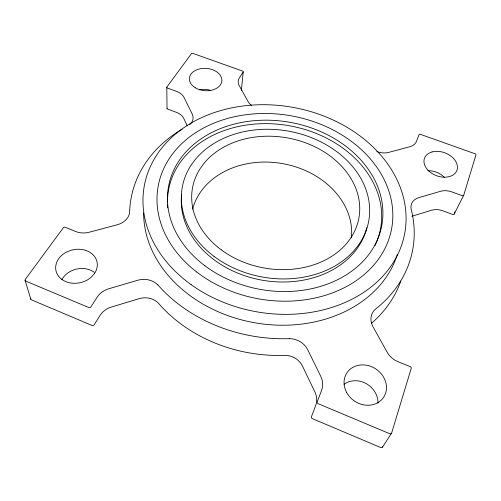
<?xml version="1.0" encoding="UTF-8"?>
<svg xmlns="http://www.w3.org/2000/svg" width="501" height="501" viewBox="0 0 501 501"><rect width="100%" height="100%" fill="white"/><g stroke="black" fill="none" stroke-linecap="round" stroke-linejoin="round"><path stroke-width="0.75" d="M241.369 90.424L243.21 71.925M411.922 216.207L431.824 210.195A15.65 11.617 23.6 0 1 442.947 210.846L452.785 214.484A1.24 0.908 23.9 0 0 454.213 214.046L463.713 195.258L475.925 154.972A1.221 0.833 21.9 0 0 475.017 153.763L420.439 134.349A1.196 0.827 18.5 0 0 419.018 134.719L416.513 141.301A14.949 10.44 17.6 0 1 409.605 146.806L388.494 152.436A15.13 10.734 16.6 0 1 376.777 151.54M454.213 214.046L454.895 211.829M382.501 447.136L391.5 433.265M187.38 125.964L183.71 118.311A14.629 10.502 1.7 0 0 176.44 112.343L167.666 109.099A1.152 0.814 1.8 0 1 167.052 108.191M25.081 280.397L30.799 299.141M166.808 87.368L167.027 108.404M30.837 298.508A1.503 1.202 -17.5 0 0 31.444 299.842L92.09 325.487A1.49 1.259 -15.6 0 0 94.107 324.867L100.269 315.142A18.337 15.694 -12.9 0 1 111.278 307.082L139.222 298.634A18.011 15.525 -8.6 0 1 158.441 303.218A138.051 112.042 10.2 0 0 284.937 355.347A18.305 16.727 21.1 0 1 302.447 366.012L314.922 392.026A18.706 17.285 28.6 0 1 315.661 405.578L311.428 416.7A1.534 1.415 35.7 0 0 312.323 418.623L380.785 447.568A1.603 1.409 45.8 0 0 382.658 446.798M61.842 279.752A20.209 16.495 -12.9 0 1 70.497 271.285L75.363 269.281L80.423 268.492A20.209 16.495 -12.9 0 1 94.338 272.344M427.804 170.747A16.758 12.074 21.2 0 1 444.349 177.335M400.813 281.005A138.082 112.061 10.2 0 1 371.454 323.345M344.081 384.28A21.186 18.769 36.2 0 1 366.231 383.622A21.186 18.769 36.2 0 1 377.998 403.173M199.335 89.804A15.807 11.11 4.3 0 1 210.639 90.405M289.497 338.651A143.086 113.833 10.2 0 1 157.884 284.912M157.834 284.963A18.725 15.888 -7.3 0 0 137.863 280.222L108.792 288.764A19.063 16.076 -11.4 0 0 97.319 296.974L90.875 306.906A1.553 1.29 -14 0 1 88.777 307.533L25.751 281.111A1.566 1.234 -16.2 0 1 25.294 279.433L63.27 227.823A1.453 1.121 -10 0 1 65.249 227.304L75.726 231.537A17.785 13.771 -8 0 0 89.134 232.257L117.409 224.717A17.416 13.546 -5.5 0 0 129.64 212.211A143.079 113.827 10.2 0 1 182.189 129.177M289.415 338.676A19.051 17.153 19.8 0 1 307.67 349.66L320.778 376.395A19.476 17.767 26.4 0 1 321.623 390.323L317.265 401.752A1.597 1.459 32.8 0 0 318.216 403.731L389.715 433.709A1.672 1.453 43.4 0 0 391.663 432.92L411.208 368.435A1.553 1.303 34.6 0 0 410.169 366.6L398.107 361.728A18.969 15.794 31.6 0 1 387.21 352.328L372.932 326.602A18.412 15.255 27.9 0 1 375.33 309.255A143.086 113.833 10.2 0 0 411.139 209.193A16.301 12.068 22.2 0 1 418.56 197.738L440.567 191.269A16.195 11.755 23.1 0 1 452.046 191.977L462.241 195.697A1.284 0.914 23.3 0 0 463.713 195.258M251.439 105.323A14.679 10.264 8.1 0 1 248.114 101.647L239.221 85.627A14.385 9.882 7.5 0 1 239.334 77.968L243.129 72.113A1.14 0.777 6.8 0 0 242.534 71.054L192.91 53.4A1.134 0.751 4 0 0 191.401 53.701L166.933 86.949A1.19 0.82 2.2 0 0 167.466 88.063L176.521 91.37A15.105 10.59 2.1 0 1 184.024 97.419L192.303 114.297A15.343 10.972 2.3 0 1 189.798 124.592M397.299 254.558A129.496 102.88 10.2 0 1 256.593 323.089A129.496 102.88 10.2 0 1 143.637 212.875M192.578 209.255A80.849 64.873 10.2 0 1 282.771 163.639A80.849 64.873 10.2 0 1 351.414 237.831M167.484 202.241A107.759 84.65 10.2 0 1 290.655 125.995A107.759 84.65 10.2 0 1 376.746 241.607M376.451 242.334A107.759 84.65 10.2 0 1 375.042 245.465M167.747 207.809A107.759 84.65 10.2 0 1 167.534 204.383M366.864 227.592A94.201 73.929 10.2 0 1 262.192 280.191A94.201 73.929 10.2 0 1 181.6 194.864M94.583 273.383L91.27 277.166A20.992 16.852 -11.7 0 1 59.826 277.654A20.992 16.852 -11.7 0 1 66.501 252.078L71.562 250.055L76.828 249.266A20.992 16.852 -11.7 0 1 94.583 273.383M432.106 151.878L428.693 153.356A17.316 12.181 20.7 0 0 433.872 174.548A17.316 12.181 20.7 0 0 457.426 168.129A17.316 12.181 20.7 0 0 436.039 151.352L432.106 151.878M346.648 392.49A22.05 19.282 34.2 0 0 383.378 397.637A22.05 19.282 34.2 0 0 365.761 365.104A22.05 19.282 34.2 0 0 346.648 392.49M195.377 87.813A16.301 11.179 4.6 0 0 221.705 81.995A16.301 11.179 4.6 0 0 199.811 68.85A16.301 11.179 4.6 0 0 195.377 87.813M191.188 284.706A132.364 103.82 10.2 0 0 404.351 235.232A132.364 103.82 10.2 0 0 228.011 108.673A132.364 103.82 10.2 0 0 191.188 284.706M196.78 272.068A118.649 92.954 10.2 0 0 390.473 233.854A118.649 92.954 10.2 0 0 237.48 116.107A118.649 92.954 10.2 0 0 196.78 272.068M204.984 265.824A108.391 84.851 10.2 0 0 381.048 228.888A108.391 84.851 10.2 0 0 239.497 122.87A108.391 84.851 10.2 0 0 204.984 265.824M221.361 249.905A84.55 66.082 10.2 0 0 358.384 220.496A84.55 66.082 10.2 0 0 247.375 138.389A84.55 66.082 10.2 0 0 221.361 249.905M213.965 256.324A94.752 74.104 10.2 0 0 368.003 224.398A94.752 74.104 10.2 0 0 244.519 131.563A94.752 74.104 10.2 0 0 213.965 256.324"/></g></svg>
